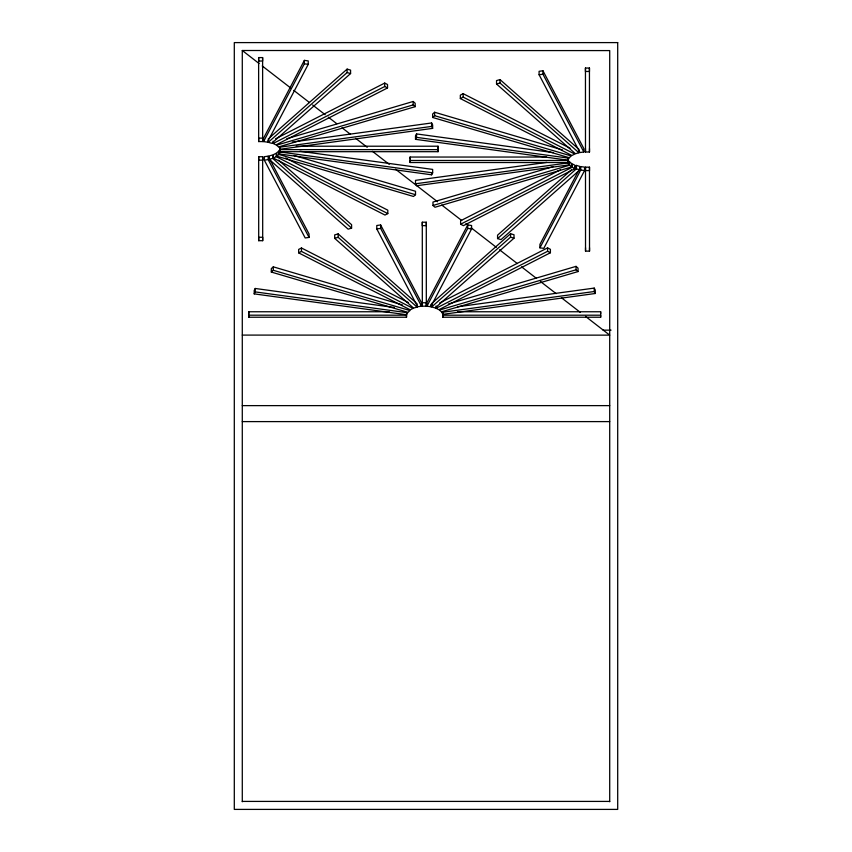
<?xml version="1.0" encoding="UTF-8"?>
<svg xmlns="http://www.w3.org/2000/svg" width="852" height="852" viewBox="0 0 852 852"><rect width="100%" height="100%" fill="white"/><g stroke="black" fill="none" stroke-linecap="round" stroke-linejoin="round"><path stroke-width="1.28" d="M406.51 313.792L406.51 317.232L248.752 317.232L248.752 311.757L389.279 311.757M254.205 293.876L255.238 291.906L407.629 312.759L406.596 314.729L254.205 293.876L254.205 290.447L255.238 288.477L394.487 307.519M255.238 291.906L255.238 288.477M258.699 240.69L258.699 237.261L262.693 237.261L262.693 240.69L258.699 240.69L258.667 156.715L262.661 156.715L262.693 240.69M258.667 156.715L258.667 160.144L262.661 160.144L262.661 156.715M258.667 141.57L258.667 138.13L262.661 138.13L262.661 141.57L258.667 141.57L258.625 57.585L262.618 57.585L262.661 141.57M258.625 57.585L258.625 61.024L262.618 61.024L262.618 57.585M263.566 141.613L263.577 138.173L304.366 60.375L308.222 60.907L308.222 64.337L267.432 142.135L263.566 141.613L304.366 63.804L304.366 60.375M264.322 160.144L264.322 156.704L268.178 156.182L309.063 233.991L309.052 237.42L305.197 237.953L264.322 160.144L268.178 159.612L309.052 237.42M268.178 159.612L268.178 156.182M269.264 137.992L347.126 69.108L350.577 70.13L350.577 73.56L271.735 143.317L268.274 142.295L268.274 138.865M269.221 159.399L269.221 155.959L272.683 154.947L272.672 158.376L351.599 228.134L348.138 229.156L269.221 159.399L272.672 158.376M271.309 272.054L273.3 270.286L409.94 310.554L407.938 312.322L271.309 272.054L271.309 268.614L273.3 266.846L402.346 304.888M275.537 138.833L384.71 83.07L387.532 84.518L387.532 87.948L276.005 144.904L273.183 143.466L273.183 141.176M273.3 270.286L273.3 266.846M273.396 158.099L273.396 154.659L276.218 153.222L276.218 156.651L273.396 158.099L384.987 215.055L387.809 213.607L387.809 210.178L285.612 158.014M276.879 156.204L276.879 152.764L278.881 150.996L278.881 154.436L276.879 156.204L413.518 196.471L415.51 194.703L415.52 191.274L294.057 155.479M299.968 151.251L432.656 169.41L432.656 172.839L431.623 174.809L279.232 153.967L279.232 150.527L280.265 148.557M279.232 153.967L280.255 151.997L280.297 147.353M298.647 252.863L301.47 251.425L413.039 308.371L410.217 309.819L298.647 252.863L298.647 249.423L301.47 247.985L408.342 302.545M301.47 251.425L301.47 247.985M417.054 303.632L417.054 307.071L413.593 308.094L334.687 238.336L334.687 234.896L338.148 233.885L416.064 302.769M417.054 307.071L338.148 237.314L338.148 233.885M268.274 142.295L347.126 72.548L347.126 69.108M351.599 228.134L351.599 224.704L278.593 160.176M376.786 228.932L376.786 225.492L380.642 224.971L421.506 302.769L421.506 306.198L417.65 306.731L376.786 228.932L380.642 228.4L421.506 306.198M380.642 228.4L380.642 224.971M273.183 143.466L384.71 86.51L384.71 83.07M410.1 162.519L410.1 160.474L567.847 160.474L567.847 162.519L410.1 162.519L410.1 157.045L546.643 157.045M413.167 104.913L276.57 145.191L278.561 146.949L415.169 106.681L413.167 104.913L413.167 101.484L286.783 138.738M415.169 106.681L415.169 103.241L413.167 101.484M567.879 159.505L568.912 161.475L568.912 164.915L416.543 185.757L415.51 183.787L415.51 180.358L546.856 162.381M415.499 139.323L416.532 137.353L568.923 158.184L567.89 160.155L415.499 139.323L415.499 135.883L416.532 133.924L553.15 152.593M416.532 137.353L416.532 133.924M422.326 306.188L422.326 302.758L426.32 302.758L426.32 306.188L422.326 306.188L422.294 222.212L426.288 222.212L426.32 306.188M422.294 222.212L422.294 225.642L426.288 225.642L426.288 222.212M426.948 306.198L426.948 302.758L467.727 224.971L471.582 225.492L471.582 228.932L430.803 306.72L426.948 306.198L467.716 228.4L467.727 224.971M430.803 306.72L430.803 304.43M431.623 174.809L431.623 172.519M431.602 126.415L279.232 147.258L280.276 149.228L432.635 128.375L431.602 126.415L431.602 122.976L292.374 142.028M431.708 306.912L431.708 303.482L510.55 233.725L514.012 234.747L514.012 238.177L435.17 307.934L431.708 306.912L510.55 237.154L510.55 233.725M432.635 128.375L432.646 124.946L431.602 122.976M432.635 117.459L434.627 115.691L571.266 155.959L569.264 157.726L432.635 117.459L432.635 114.019L434.627 112.251L562.405 149.92M571.575 166.981L569.583 165.213L569.583 161.773L571.575 163.541L571.575 166.981L434.978 207.249L432.976 205.481L432.976 202.052L552.991 166.672M434.627 115.691L434.627 112.251M439.589 303.024L547.58 247.879L550.403 249.316L550.403 252.756L438.897 309.702L436.075 308.264L436.075 305.974M438.045 151.688L438.045 149.643L280.297 149.643L280.297 151.688L438.045 151.688L438.045 146.214L296.208 146.214M457.481 311.757L600.66 311.757L600.66 317.232L442.902 317.232L442.902 312.908M460.336 98.555L463.168 97.117L574.749 154.052L571.926 155.49L460.336 98.555L460.346 95.126L463.168 93.677L570.052 148.216M460.612 224.214L572.139 167.258L572.139 163.829L574.962 165.267L574.962 168.696L463.435 225.652L460.612 224.214L460.612 220.774L560.403 169.814M463.168 97.117L463.168 93.677M496.546 84.029L496.546 80.599L500.007 79.577L578.923 149.313L578.923 152.753L575.473 153.765L496.546 84.029L500.007 83.006L578.923 152.753M574.44 167.152L576.41 165.405L579.871 166.428L579.871 169.867L501.029 239.614L497.568 238.603L497.568 235.163L571.49 169.772M500.007 83.006L500.007 79.577M539.092 74.742L539.092 71.312L542.948 70.78L583.833 148.567L583.833 152.007L579.967 152.529L539.092 74.742L542.948 74.22L583.833 152.007M539.923 247.825L539.923 244.396L580.723 166.587L584.578 167.12L584.578 170.549L543.778 248.358L539.923 247.825L580.713 170.027L580.723 166.587M542.948 74.22L542.948 70.78M436.075 308.264L547.58 251.308L547.58 247.879M568.912 164.915L567.879 162.945L567.89 157.865M576.037 269.796L439.451 310.064L441.442 311.832L578.039 271.564L576.037 269.796L576.037 266.367L448.386 304.004M497.568 238.603L576.41 168.845L576.41 165.405M578.039 271.564L578.039 268.135L576.037 266.367M585.494 167.162L585.494 170.592L589.488 170.592L589.488 167.162L585.494 167.162L585.526 251.138L589.52 251.138L589.52 247.708M589.477 148.578L589.477 152.018L585.484 152.018L585.484 148.578M585.452 68.032L585.452 71.472L589.446 71.472L589.446 68.032L585.452 68.032L585.484 152.018M585.526 251.138L585.526 247.708M594.227 291.522L441.868 312.365L442.902 314.335L595.271 293.493L594.227 291.522L594.227 288.093L457.63 306.784M595.271 293.493L595.271 290.063L594.227 288.093M432.976 205.481L569.583 165.213M334.687 238.336L338.148 237.314M415.51 183.787L567.879 162.945M242.287 801.753L242.287 50.502L609.712 50.587L609.712 801.753M603.056 330.15L611.044 330.15M242.287 335.092L609.712 335.145L585.569 316.433M242.287 405.627L609.712 405.627M242.287 421.602L609.712 421.602M242.287 801.412L609.712 801.412M304.366 63.804L308.222 64.337M580.713 170.027L584.578 170.549M280.255 151.997L432.656 172.839M467.716 228.4L471.582 228.932M347.126 72.548L350.577 73.56M576.41 168.845L579.871 169.867M278.881 154.436L415.51 194.703M510.55 237.154L514.012 238.177M572.139 167.258L574.962 168.696M384.71 86.51L387.532 87.948M547.58 251.308L550.403 252.756M276.218 156.651L387.809 213.607M242.287 50.502L259.083 63.517M262.235 65.955L290.575 87.905M293.727 90.355L309.478 102.549M312.62 104.988L325.219 114.743M328.371 117.193L336.764 123.689M342.014 127.757L350.417 134.265M355.667 138.333L367.212 147.279M372.462 151.347L389.257 164.361M395.552 169.239L437.545 201.764M441.751 205.023L461.688 220.476M465.895 223.725L467.993 225.354M471.145 227.793L496.333 247.314M499.485 249.753L517.334 263.577M521.53 266.825L536.227 278.21M540.424 281.469L556.175 293.663M561.425 297.731L580.318 312.375M600.66 311.757L600.66 313.802M600.66 317.232L600.66 315.197L442.902 315.197L442.902 317.232M589.446 68.032L589.477 152.018M589.488 167.162L589.52 251.138M438.045 146.214L438.045 148.248M410.1 157.045L410.1 159.079M406.51 317.232L406.51 315.187L248.752 315.187L248.752 317.232M248.752 311.757L248.752 313.792M617.7 42.6L234.3 42.6L234.3 809.4L617.7 809.4L617.7 42.6"/></g></svg>
